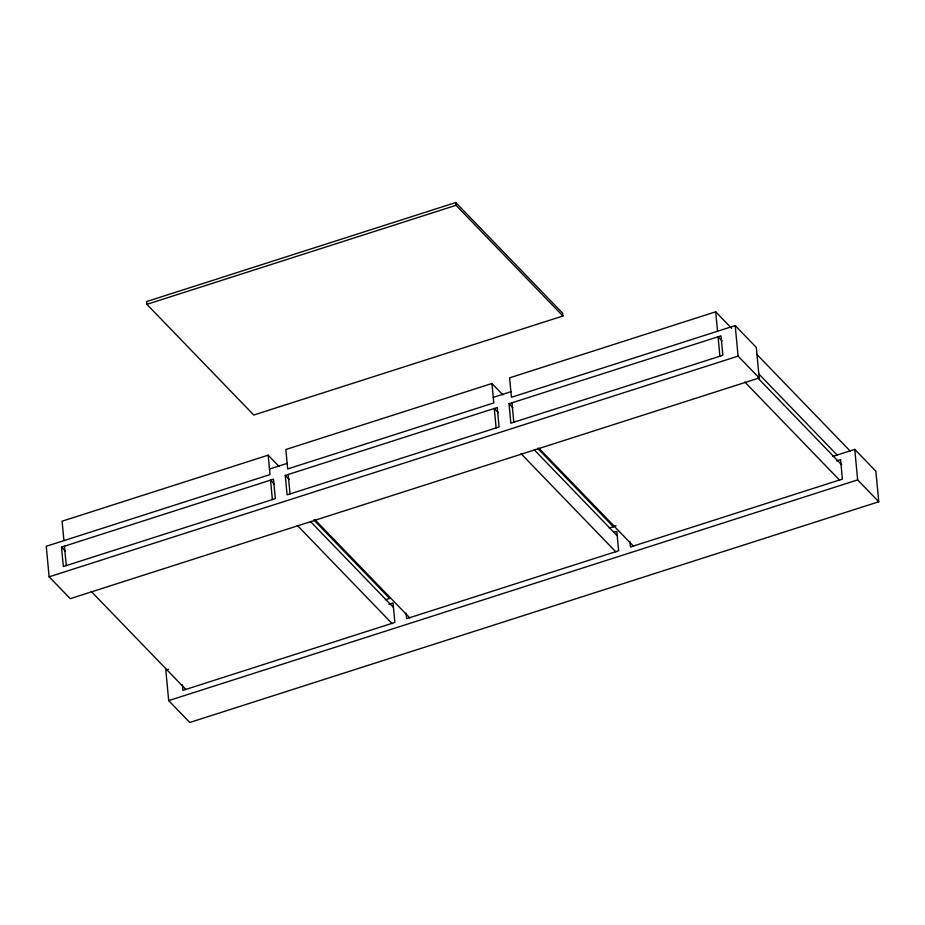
<?xml version="1.0" encoding="UTF-8"?>
<svg xmlns="http://www.w3.org/2000/svg" width="925" height="925" viewBox="0 0 925 925"><rect width="100%" height="100%" fill="white"/><g stroke="black" fill="none" stroke-linecap="round" stroke-linejoin="round"><path stroke-width="1.39" d="M455.759 202.529L146.612 301.562L146.878 304.337L253.774 415.036L562.92 316.003L562.654 313.228L455.759 202.529L456.025 205.304L562.92 316.003M146.878 304.337L456.025 205.304M279.153 466.535L268.181 455.169L62.079 521.203L63.918 540.628M491.938 383.493L285.837 449.515L287.675 468.94L493.777 402.918L491.938 383.493L502.911 394.848M731.663 328.34L715.707 311.806L509.606 377.828L511.444 397.264L735.202 325.577L756.303 347.43L759.194 377.955L70.231 598.672L49.141 576.818L46.25 546.282L270.007 474.606L268.181 455.169M269.487 469.056L287.155 463.39M493.256 397.368L510.912 391.714M61.501 547.126L273.488 479.208L275.315 498.644L63.328 566.551L61.501 547.126L65.328 551.092M285.258 475.438L497.245 407.532L499.084 426.957L287.097 494.875L285.258 475.438L289.097 479.416M509.028 403.751L721.014 335.844L722.841 355.281L510.854 423.188L509.028 403.751L512.855 407.728M49.141 576.818L738.092 356.113L759.194 377.955M168.558 669.214L165.806 670.093L168.697 700.618L189.798 722.471L878.75 501.766L875.859 471.23L854.769 449.377L832.801 456.418M385.459 599.724L389.575 598.406M609.217 528.048L616.05 525.851M388.939 604.326L393.044 603.019L394.882 622.444L182.896 690.351L182.364 684.801M614.073 532.21L616.802 531.332L618.64 550.757L406.653 618.675L406.133 613.125M836.466 460.962L840.571 459.644L842.409 479.081L630.422 546.987L629.89 541.437M168.697 700.618L857.648 479.913L878.75 501.766M756.604 354.159L850.376 451.261M758.442 373.584L837.252 455.192M722.055 340.92L718.066 336.792L719.904 356.217M757.968 378.105L841.762 464.882M744.845 382.048L839.611 480.179M538.743 448.07L633.509 546.201M537.668 448.371L613.483 526.88M498.286 412.608L494.297 408.468L496.135 427.905M534.199 449.793L616.998 535.529M521.076 453.724L615.842 551.855M314.974 519.746L409.752 617.888M313.91 520.058L389.726 598.567M274.528 484.284L270.539 480.156L272.378 499.581M310.442 521.48L393.241 607.216M297.318 525.412L392.084 623.543M91.217 591.433L185.983 689.564M854.769 449.377L857.648 479.913M735.202 325.577L738.092 356.113M715.707 311.806L717.534 331.243M511.964 402.814L513.803 422.239M288.207 474.502L290.045 493.927M64.438 546.178L66.276 565.614"/></g></svg>
